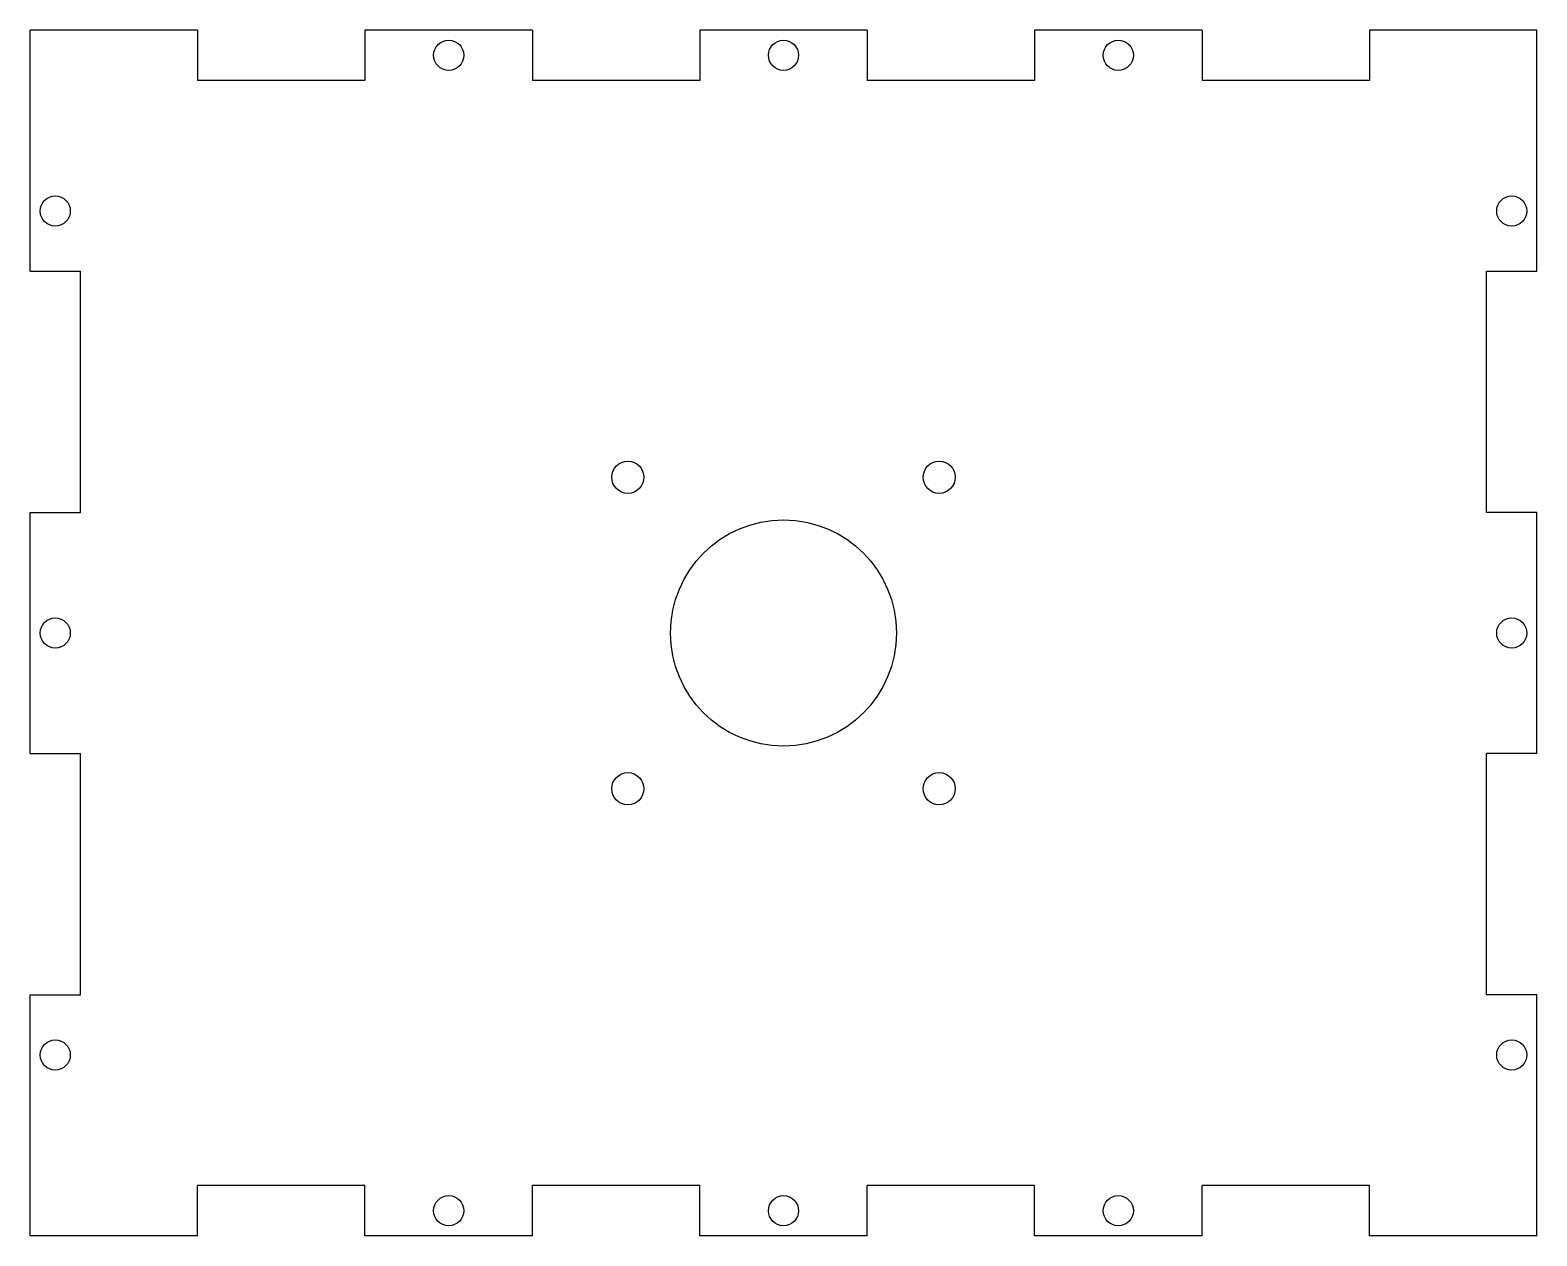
# Model space of a CAD drawing. Extents: x -75 to 75, y -60 to 60.
import ezdxf

# ---------------------------------------------------------------- set-up
doc = ezdxf.new("R2010")
doc.units = 0
doc.header["$MEASUREMENT"] = 0
doc.layers.add('VISIBLE', color=7, linetype='CONTINUOUS')

msp = doc.modelspace()

# ---------------------------------------------------------------- linework, layer by layer
at = {"layer": 'VISIBLE'}
for p, q in [((-58.33, 60), (-75, 60)), ((-75, 36), (-75, 60)), ((-58.33, 60), (-58.33, 55)), ((-25, 60), (-41.67, 60)), ((-41.67, 60), (-41.67, 55)), ((-25, 60), (-25, 55)), ((8.33, 60), (-8.33, 60)), ((-8.33, 60), (-8.33, 55)), ((8.33, 60), (8.33, 55)), ((41.67, 60), (25, 60)), ((25, 60), (25, 55)), ((41.67, 60), (41.67, 55)), ((75, 60), (58.33, 60)), ((58.33, 60), (58.33, 55)), ((75, 36), (75, 60)), ((-41.67, 55), (-58.33, 55)), ((-8.33, 55), (-25, 55)), ((25, 55), (8.33, 55)), ((58.33, 55), (41.67, 55)), ((-75, 36), (-70, 36)), ((-70, 12), (-70, 36)), ((70, 12), (70, 36)), ((70, 36), (75, 36)), ((-75, 12), (-70, 12)), ((-75, -12), (-75, 12)), ((75, 12), (70, 12)), ((75, -12), (75, 12)), ((-75, -12), (-70, -12)), ((-70, -36), (-70, -12)), ((70, -36), (70, -12)), ((75, -12), (70, -12)), ((-75, -36), (-70, -36)), ((-75, -60), (-75, -36)), ((75, -36), (70, -36)), ((75, -60), (75, -36)), ((-58.33, -60), (-58.33, -55)), ((-41.67, -55), (-58.33, -55)), ((-41.67, -60), (-41.67, -55)), ((-25, -60), (-25, -55)), ((-8.33, -55), (-25, -55)), ((-8.33, -60), (-8.33, -55)), ((8.33, -60), (8.33, -55)), ((25, -55), (8.33, -55)), ((25, -60), (25, -55)), ((41.67, -60), (41.67, -55)), ((58.33, -55), (41.67, -55)), ((58.33, -60), (58.33, -55)), ((-58.33, -60), (-75, -60)), ((-25, -60), (-41.67, -60)), ((8.33, -60), (-8.33, -60)), ((41.67, -60), (25, -60)), ((75, -60), (58.33, -60))]:
    msp.add_line(p, q, dxfattribs=at)
for centre, radius in [((-33.33, 57.5), 1.5), ((0, 57.5), 1.5), ((33.33, 57.5), 1.5), ((-72.5, 42), 1.5), ((72.5, 42), 1.5), ((-15.5, 15.5), 1.6), ((15.5, 15.5), 1.6), ((0, 0), 11.25), ((-72.5, 0), 1.5), ((72.5, 0), 1.5), ((-15.5, -15.5), 1.6), ((15.5, -15.5), 1.6), ((-72.5, -42), 1.5), ((72.5, -42), 1.5), ((-33.33, -57.5), 1.5), ((0, -57.5), 1.5), ((33.33, -57.5), 1.5)]:
    msp.add_circle(centre, radius, dxfattribs=at)

doc.saveas('drawing.dxf')
